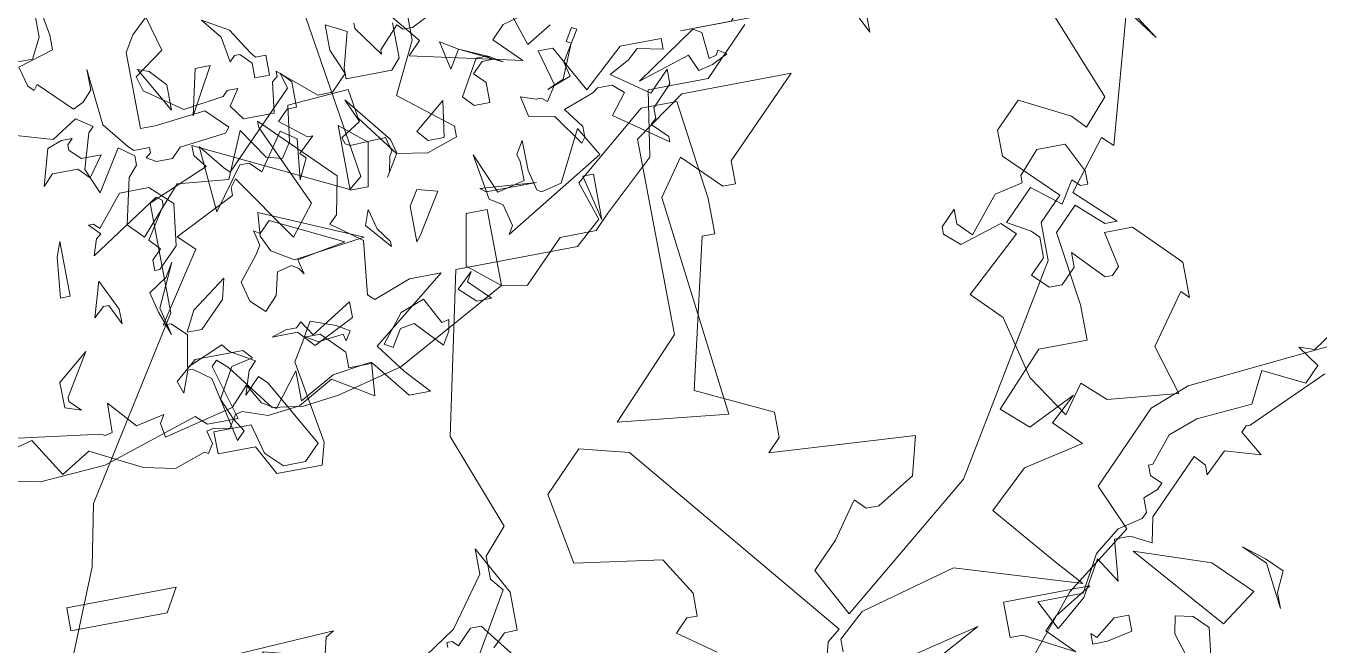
# Model space of a CAD drawing. Header units: millimetres. Extents: x 1418 to 1811, y 1796 to 1956.
# Drawn here: x 1464.966 to 1465.555, y 1888.407 to 1888.689 of the extents above; entities that cross this region are included whole.
import ezdxf

# ---------------------------------------------------------------- set-up
doc = ezdxf.new("R2010")
doc.units = ezdxf.units.MM
doc.layers.add('ARBRE', color=251, linetype='Continuous', lineweight=13)

# ---------------------------------------------------------------- blocks, each defined once
blk = doc.blocks.new('WMF26', base_point=(0, 0.0008))
at = {"color": 85}
for points in [[(8.5814, -0.3581), (8.5814, -0.3219), (8.6177, -0.3219), (8.6539, -0.3581), (8.756, -0.2569), (8.8292, -0.2569), (9.0688, -0.5689)], [(12.7359, -3.9898), (12.9112, -4.5142), (13.0496, -4.688), (13.0199, -5.387), (12.7721, -5.5977), (12.6346, -5.7369), (13.1582, -5.9476), (13.2233, -7.4181), (13.0199, -7.9055), (12.9837, -8.0792), (12.6708, -8.5666), (12.6708, -8.8803), (12.4963, -8.9527), (12.5251, -8.989), (12.5251, -9.0178), (12.111, -8.8144), (12.0739, -8.8441), (12.1472, -9.3381)], [(11.477, -10.5245), (11.165, -10.8381), (10.75, -10.8381), (10.6776, -11.2893), (10.3277, -11.6096), (10.2264, -11.7108), (9.9786, -11.7108), (9.7028, -11.9875), (9.5274, -11.9578), (8.756, -12.3728), (8.3048, -12.4823), (8.0578, -12.5119), (7.8462, -12.4823), (7.6066, -12.162), (7.5342, -12.097), (7.4979, -12.1332), (7.6066, -12.5119), (7.395, -12.5119), (7.3226, -12.4461), (6.6606, -12.6568), (6.2095, -12.6857), (5.4018, -12.5119)], [(1.8434, -2.4543), (2.2221, -2.0031), (2.6807, -1.654), (2.5424, -1.3338), (2.6445, -1.2317), (2.9936, -0.8826), (3.2694, -0.7805), (4.492, -0.6718)]]:
    blk.add_lwpolyline(points, dxfattribs=at)
at = {"color": 63}
for points in [[(7.7449, -0.2857), (7.796, -0.3738), (7.6955, -0.6776), (7.7211, -0.3754), (7.5325, -0.326), (7.4749, -0.4438), (7.4617, -0.4932), (7.3736, -0.5442), (7.4699, -0.3623), (7.5062, -0.2231), (7.4881, -0.1918), (7.3481, -0.1548), (7.0303, -0.3746), (7.0221, -0.1433), (7.8404, -0.1029), (7.7836, -0.1358), (7.7449, -0.2857), (7.7449, -0.2857)], [(4.194, -0.8711), (3.6333, -1.1189), (3.6045, -1.1189), (3.5683, -1.1551), (3.6695, -1.3297), (3.4299, -1.2572), (3.2842, -1.3955), (3.2842, -1.3297), (3.2192, -1.2572), (2.8693, -1.6063), (2.833, -1.7808), (2.6947, -1.7084), (2.586, -1.7084), (2.5572, -1.9924), (2.4469, -1.8171), (2.3094, -2.0575), (2.1349, -2.2032), (2.0986, -2.232), (1.9957, -2.0287), (2.3094, -2.0287), (2.4469, -1.7808), (2.6223, -1.6433), (2.7968, -1.6063), (2.833, -1.5701), (2.833, -1.4688), (2.9343, -1.4317), (2.9722, -1.3955), (2.9055, -1.3297), (2.9055, -1.2572), (2.9343, -1.2572), (3.0808, -1.0827), (3.2842, -1.0094), (3.6695, -0.9806), (3.779, -0.7698), (4.0557, -0.9081), (4.1577, -0.806), (4.0557, -0.6611), (4.1577, -0.6973), (4.3685, -0.5582)], [(3.6695, -2.1307), (3.6045, -2.2682), (3.6045, -2.3786), (3.5683, -2.0575), (3.4299, -1.92), (3.5683, -2.0287), (3.6695, -2.1307), (3.6695, -2.1307)], [(2.586, -2.3415), (2.4107, -2.3786), (2.3094, -2.3786), (2.3094, -2.3053), (2.3456, -2.3415), (2.4839, -2.232), (2.586, -2.232), (2.586, -2.3415), (2.586, -2.3415)], [(3.1064, -2.4148), (3.0817, -2.6074)], [(2.9129, -2.558), (2.8684, -2.4148), (2.8931, -2.2954), (3.0125, -2.3209), (3.1064, -2.4148), (3.1064, -2.4148)], [(11.9982, -7.4543), (11.8953, -7.628), (11.9249, -7.6643), (11.9249, -7.7301), (11.859, -7.8034), (11.962, -8.0792), (11.859, -8.5378), (11.5108, -8.5378), (11.4375, -8.6028), (11.4737, -8.7132), (11.263, -8.8869), (11.1609, -8.8869), (11.1246, -8.6028), (11.1246, -8.5016), (11.1609, -8.5016), (11.263, -8.0792), (11.0522, -7.9779), (11.0522, -7.9055), (11.0884, -7.8684), (10.6735, -7.8396), (10.7031, -7.7301), (10.8118, -7.6643), (10.848, -7.6643), (10.8768, -7.6939), (10.9501, -7.5918), (11.0226, -7.5193), (10.9501, -7.381), (10.564, -7.6939), (10.2157, -8.2546), (10.2157, -8.3632), (10.1498, -8.4291), (10.2882, -8.5666), (10.2882, -8.6407), (10.2157, -8.7132), (10.0766, -8.6407), (10.0403, -8.6028), (9.9745, -8.6769), (10.1498, -9.1281)], [(10.1787, -10.284), (10.0041, -10.387), (9.902, -10.0733)], [(9.2401, -9.9646), (9.2401, -10.2116), (9.0655, -10.5607), (9.4146, -10.8381), (9.4146, -10.9106), (9.203, -10.983), (8.9931, -10.9468), (8.7823, -10.6628), (8.7519, -10.4594), (8.3303, -10.4882), (8.2941, -10.736), (8.2282, -10.8381), (8.1195, -10.8085), (7.9812, -10.5977), (7.8429, -10.9106), (7.4938, -10.8744), (7.2098, -11.1872), (7.1085, -11.0851), (7.181, -10.7723), (7.246, -10.699), (7.246, -10.634), (7.1447, -10.5607), (6.9694, -10.8381), (6.8969, -10.6628), (6.9694, -10.4232), (7.0064, -10.387), (6.8969, -10.3145), (6.7224, -10.4232), (6.482, -10.3507)], [(6.5849, -9.8625), (6.6862, -9.8625), (6.7586, -9.7242), (6.7586, -9.5134)], [(6.7948, -9.5134), (6.8311, -9.7242), (6.8311, -9.8255), (6.5849, -9.8996), (6.6211, -10.037), (6.6573, -10.0733), (6.6862, -10.037), (6.8969, -10.2478), (6.9694, -10.2116), (7.0352, -10.1391), (7.0352, -10.0008), (7.0723, -10.387), (7.2098, -10.5607), (7.246, -10.5977), (7.3555, -10.5977), (7.3555, -10.634), (7.3193, -10.6628), (7.3843, -10.699), (7.4938, -10.699), (7.5597, -10.634), (7.8791, -10.5977), (7.9088, -10.5607), (7.7696, -10.4232), (7.4205, -10.4594), (7.3193, -10.4594), (7.3193, -9.9358), (7.3843, -9.8255), (7.4938, -9.7242), (7.5597, -9.9646), (7.3555, -10.1103), (7.3843, -10.2116), (7.6321, -10.387), (7.9088, -10.3507), (7.945, -10.3145), (8.0175, -10.3145), (7.945, -10.4232), (8.0175, -10.5245), (8.2282, -10.5245), (8.2579, -10.3145), (8.2941, -10.284), (8.2941, -10.2478), (8.5419, -10.4594), (8.6432, -10.4594), (8.7519, -10.3507), (8.6794, -10.1754), (8.6794, -10.0008), (8.8185, -10.0733), (8.7519, -10.3145), (8.7519, -10.387), (9.0655, -10.387), (9.1306, -10.3145), (9.1306, -10.0733)], [(9.902, -8.9527), (9.8008, -8.8144), (9.8658, -8.9165), (9.9745, -8.5378), (10.0041, -8.5666), (10.1128, -8.4291), (10.0041, -8.327), (10.0403, -8.327), (10.1128, -8.3929), (10.1787, -8.327), (10.1498, -8.1154), (10.1498, -8.0142), (10.2882, -8.0142), (10.4257, -7.8684), (10.3532, -7.8034), (10.2157, -7.8684), (10.2882, -7.8034), (10.2157, -7.7301), (10.3894, -7.6939), (10.4989, -7.5918), (10.3532, -7.4181), (10.2882, -7.344), (10.6372, -7.4543), (10.9131, -7.381), (10.9863, -7.3152), (10.9863, -7.2789)], [(10.9131, -7.2065), (10.601, -7.2789), (10.7393, -7.2065)], [(11.0522, -7.2065), (11.0226, -7.3152), (10.9863, -7.344), (11.4737, -7.9417), (11.6121, -7.9779), (11.7216, -7.8684), (11.6853, -7.6643), (11.4375, -7.628), (11.3716, -7.5193), (11.3716, -7.4543), (11.4013, -7.4543), (11.4375, -7.4181), (11.3354, -7.344)]]:
    blk.add_lwpolyline(points, dxfattribs=at)
at = {"color": 106}
for points in [[(12.2633, -7.4066), (12.0525, -7.5449), (11.9513, -7.6832), (11.9513, -7.7556), (11.8772, -7.6173), (11.8772, -7.5086), (11.9134, -7.5086), (11.9513, -7.4724)], [(9.9201, -7.3333), (9.8189, -7.232), (9.9201, -7.1587), (10.1317, -7.4066), (9.9201, -7.3333), (9.9201, -7.3333)], [(10.517, -7.232), (10.517, -7.3333), (10.27, -7.3333), (10.3787, -7.2682), (10.4149, -7.232), (10.3425, -7.1587), (10.4808, -7.232), (10.517, -7.232), (10.517, -7.232)], [(13.1121, -7.805), (12.7985, -7.805), (12.8363, -7.7392), (13.1121, -7.7392), (13.1121, -7.805), (13.1121, -7.805)], [(10.1894, -7.8981), (10.2478, -7.8182), (10.3277, -7.9401), (10.3697, -8.1204), (10.4495, -8.2011), (10.2898, -8.3443), (10.3277, -8.3814), (10.4495, -8.3443), (10.4915, -8.3814), (10.4915, -8.4028), (10.4495, -8.4448), (10.4495, -8.4028), (10.4117, -8.3649), (10.3277, -8.4653), (10.2478, -8.4826), (10.2478, -8.5032), (10.1894, -8.5666), (10.1087, -8.5666), (10.0667, -8.4826), (10.0667, -8.4448), (10.0873, -8.4448), (10.1087, -8.4653), (10.1474, -8.4028), (10.2272, -8.4653), (10.3112, -8.3814), (10.2478, -8.3443), (10.2272, -8.3229), (10.2272, -8.2644), (10.2692, -8.2225), (10.2272, -8.1796), (10.1894, -8.1796), (10.1474, -8.2225), (10.1474, -8.2644), (10.0667, -8.1796), (10.0453, -8.1796), (10.0247, -8.2011), (10.0453, -8.3023), (9.9654, -8.3023), (9.8444, -8.1796), (9.8444, -8.0784), (9.865, -8.0998), (9.9654, -7.9615), (9.9234, -7.8182), (10.1251, -7.8396), (10.1894, -7.8981), (10.1894, -7.8981)], [(11.2885, -8.2439), (11.2885, -8.8037), (11.1428, -8.9058), (10.8299, -8.9058), (11.0415, -8.695), (11.0415, -8.6292), (11.0777, -8.6292), (11.179, -8.7313), (11.2523, -8.6292), (11.179, -7.996), (11.4927, -8.0323), (11.2885, -8.2439), (11.2885, -8.2439)], [(12.5062, -8.1517), (12.6132, -8.1517), (12.6132, -8.215), (12.5062, -8.215), (12.4839, -8.1294), (12.4387, -8.085), (12.3753, -8.085), (12.3308, -8.1294), (12.4387, -8.3221), (12.4609, -8.3443), (12.5062, -8.2999), (12.4839, -8.3665), (12.4609, -8.3896), (12.5284, -8.4291), (12.5457, -8.4513), (12.6527, -8.4069), (12.6354, -8.4966), (12.675, -8.5361), (12.698, -8.5361), (12.5679, -8.7288), (12.6132, -8.7733), (12.4387, -8.8581), (12.4387, -8.8811), (12.4214, -8.9033), (12.2913, -8.7115), (12.2238, -8.7963), (12.3308, -9.0326), (12.3308, -9.0507), (12.139, -8.8581), (12.1612, -8.751), (12.1843, -8.7288), (12.0995, -8.6662), (12.1167, -8.5139), (12.0995, -8.4966), (11.9924, -8.5361), (11.9019, -8.5361), (12.1167, -8.3665), (12.0542, -8.2826), (11.9924, -8.215), (12.0542, -8.215), (12.139, -8.3221), (12.2065, -8.3221), (12.2065, -8.3665), (12.2682, -8.4291), (12.3135, -8.4291), (12.353, -8.3665), (12.3135, -8.1294), (12.3308, -8.0669), (12.4609, -8.0669), (12.5062, -8.1517), (12.5062, -8.1517)], [(10.6554, -9.2549), (10.517, -9.4665), (10.517, -9.5389), (10.4438, -9.4665), (10.4438, -9.2911), (10.5903, -9.1528), (10.5903, -8.9783), (10.8299, -9.4665), (10.6554, -9.2549), (10.6554, -9.2549)], [(10.9682, -9.0804), (10.9024, -9.1528), (10.9682, -9.2549), (11.0044, -9.2187), (11.0415, -9.2187), (11.1139, -9.3932), (11.1139, -9.4665), (10.9024, -9.2187), (10.8299, -9.0804), (11.1139, -9.0804), (10.9682, -9.0804), (10.9682, -9.0804)], [(11.8409, -9.1899), (11.9513, -9.3273), (11.9513, -9.4665), (11.8772, -9.3932), (11.8121, -9.4665), (11.6013, -9.2549), (11.5651, -9.2549), (11.4927, -9.3273), (11.5289, -9.3273), (11.5289, -9.4665), (11.4927, -9.4665), (11.4927, -9.2187), (11.6013, -9.1899), (11.6376, -9.1528), (11.5651, -9.0804), (11.8772, -9.1528), (11.8409, -9.1899), (11.8409, -9.1899)], [(9.469, -10.0263), (9.259, -10.1284), (9.1923, -10.1284), (9.1561, -10.0914), (9.0178, -10.2371), (9.0178, -10.2659), (8.8729, -10.0626), (8.8729, -10.0263)], [(8.1451, -10.0914), (8.1739, -10.1284), (8.2463, -10.1284), (8.2463, -10.2659), (8.1451, -10.2659), (8.1451, -10.1647), (8.0726, -10.0914), (8.0356, -10.0914), (7.9993, -10.1284), (7.9705, -9.9539), (7.861, -9.8148), (8.0356, -9.9177), (8.1451, -10.0914), (8.1451, -10.0914)], [(7.5482, -10.2009), (7.5482, -10.3763), (7.3736, -10.0626), (7.4469, -10.0914), (7.5482, -10.2009), (7.5482, -10.2009)], [(7.6865, -10.4413), (7.7589, -10.1284), (7.861, -10.1284), (7.6865, -10.4413), (7.6865, -10.4413)], [(8.3855, -10.5137), (8.3196, -10.5137), (8.2463, -10.5862), (8.4217, -10.7245), (8.4579, -10.7245), (8.3492, -10.8266), (8.3855, -10.8637), (8.3196, -11.0012), (8.3492, -10.7245), (8.2463, -10.6521), (8.0726, -10.8999), (7.9993, -10.8266), (7.9343, -10.8266), (7.7227, -11.1107), (7.6865, -10.6521), (7.8248, -10.8266), (7.861, -10.8637), (8.3492, -10.3763), (8.3196, -10.2659), (8.3855, -10.3392), (8.3855, -10.5137), (8.3855, -10.5137)], [(9.5373, -10.331), (9.7324, -10.4174), (9.8189, -10.4709), (9.5373, -10.331), (9.4607, -10.4545), (9.4204, -10.2577), (9.5373, -10.331), (9.5373, -10.331)], [(10.2964, -10.4322), (10.2651, -10.4133), (10.3186, -10.3269), (10.3499, -10.3458), (10.2239, -10.5492), (10.247, -10.6496), (10.0815, -10.7097), (10.1976, -10.6611), (10.2964, -10.4322), (10.2964, -10.4322)], [(9.7464, -10.4413), (9.6797, -10.4413), (9.6073, -10.5137), (9.6797, -10.5862), (9.6797, -10.7245), (9.5711, -10.7245), (9.5052, -10.6521), (9.6435, -10.4125), (9.7168, -10.4125), (9.7464, -10.4413), (9.7464, -10.4413)], [(6.8129, -10.4775), (6.8129, -10.5137), (6.8862, -10.5862), (7.0245, -10.5862), (6.9224, -10.7245), (6.85, -10.6521), (6.6754, -10.6521), (6.603, -10.7245), (6.6754, -10.4775), (6.7767, -10.4413), (6.85, -10.4413), (6.8129, -10.4775), (6.8129, -10.4775)], [(10.3425, -10.7616), (10.6191, -10.5137), (10.9024, -10.5137), (10.9024, -10.5862), (10.7278, -10.55), (10.6554, -10.6158), (10.517, -10.6883), (10.7649, -10.8637), (10.9024, -10.7245), (10.9024, -10.8266), (10.7649, -10.9649), (10.7649, -11.0374), (10.7278, -11.0736), (10.8299, -11.1765), (10.8299, -11.2127), (10.4808, -10.9649), (10.5903, -10.8266), (10.517, -10.7616), (10.4149, -10.7616), (10.3787, -10.7904), (10.168, -10.8637), (10.27, -11.0012), (10.27, -11.0736), (10.2404, -11.1107), (10.0947, -10.8999), (9.9201, -10.8637), (9.8913, -10.7245), (9.9926, -10.7616), (10.0296, -10.7616), (10.0659, -10.7904), (10.1317, -10.6883), (10.0659, -10.4413), (10.168, -10.4413), (10.3425, -10.7616), (10.3425, -10.7616)], [(11.1798, -10.5245), (11.1963, -10.7056), (11.2465, -10.6941), (11.2654, -10.6628), (11.3206, -10.6973), (11.2119, -10.75), (11.1123, -10.7739), (11.0637, -10.6578), (10.7039, -10.7698), (11.1246, -10.4907), (11.1798, -10.5245), (11.1798, -10.5245)], [(8.9231, -11.0629), (8.9453, -10.9567), (8.9643, -10.9262), (8.9404, -10.8258), (8.6942, -10.8365), (8.6638, -10.8176), (8.6481, -10.7739), (8.7873, -10.6875), (8.7156, -10.5245), (8.9717, -10.8455), (8.9956, -10.9452), (8.9033, -11.0934), (8.9231, -11.0629), (8.9231, -11.0629)], [(9.2211, -10.8999), (9.1561, -10.8266), (9.3677, -10.6521), (9.3315, -10.8999), (9.2211, -10.8999), (9.2211, -10.8999)], [(8.7626, -11.1329), (8.6391, -11.1329), (8.6391, -10.6875), (8.8194, -10.8365), (8.7626, -11.1329), (8.7626, -11.1329)], [(6.067, -12.3604), (6.6746, -12.4452), (6.6993, -12.4601), (6.7487, -12.4485), (6.7545, -12.246), (6.92, -12.4345), (7.1167, -12.3926), (7.0822, -12.4494), (7.0995, -12.5457), (7.5803, -12.4321), (7.7029, -12.302), (7.782, -12.437), (7.875, -12.4946), (8.0496, -12.2682), (8.0504, -12.4749), (8.2941, -12.3423), (8.5189, -12.3102), (8.5658, -12.3045), (8.5452, -12.5325), (8.2784, -12.367), (8.0314, -12.5053), (7.81, -12.5309), (7.642, -12.4708), (7.5926, -12.4823), (7.5391, -12.5687), (7.4329, -12.5457), (7.3827, -12.558), (7.4033, -12.6478), (7.3654, -12.7095), (7.3407, -12.6947), (7.1258, -12.7663), (6.9134, -12.7211), (6.5709, -12.5432), (6.3667, -12.6651), (6.2045, -12.4016), (6.0637, -12.4362)], [(7.4469, -11.0012), (7.4098, -11.2852), (7.2715, -11.4235), (7.2353, -11.4235), (7.2353, -11.3511), (7.3003, -11.2852), (7.2353, -11.2127), (7.3736, -11.0012), (7.3736, -10.9649), (7.3374, -10.9361), (6.85, -11.249), (6.8862, -11.1395), (6.9224, -11.1107), (6.85, -11.0374), (6.8862, -11.0374), (6.9224, -11.0736), (7.097, -10.8637), (7.3003, -10.8637), (7.4469, -11.0012), (7.4469, -11.0012)], [(9.641, -11.4219), (9.5546, -11.3683), (9.5019, -11.053), (9.6204, -11.3321), (9.8106, -11.2868), (9.8065, -11.1559), (9.7942, -11.1049), (9.8477, -11.0184), (9.8493, -11.2251), (9.8823, -11.3651), (9.9127, -11.384), (10.0527, -11.3511), (10.2314, -11.0077), (10.3474, -11.2078), (9.6427, -11.6285), (9.6764, -11.5725), (9.641, -11.4219), (9.641, -11.4219)], [(6.5734, -11.4886), (6.603, -11.2127), (6.6392, -11.1107), (6.6392, -11.4886), (6.5734, -11.4886), (6.5734, -11.4886)], [(7.9952, -11.1658), (7.9804, -11.3272), (8.0331, -11.4367), (8.1813, -11.5281), (8.6736, -11.4647), (7.9952, -11.1658), (7.9952, -11.1658)], [(9.0474, -11.5248), (9.0178, -11.561), (9.0178, -11.3148), (9.0836, -11.2127), (9.2211, -11.249), (9.0474, -11.5248), (9.0474, -11.5248)], [(8.5378, -11.4713), (8.2035, -11.5314), (8.2274, -11.6326), (8.1986, -11.5906), (8.1541, -11.5618), (8.0529, -11.5865), (8.0133, -11.7413), (7.9244, -11.8343), (7.8306, -11.7454), (7.7976, -11.6088), (7.9285, -11.4474), (7.9672, -11.3848), (7.9434, -11.2835), (7.9837, -11.3082), (8.0611, -11.2333), (8.5378, -11.4713), (8.5378, -11.4713)], [(8.8441, -11.5248), (8.8441, -11.561), (8.6975, -11.3873), (8.7337, -11.2852), (8.77, -11.4235), (8.8441, -11.5248), (8.8441, -11.5248)], [(9.5422, -11.3148), (9.5052, -11.2852), (9.8913, -11.3148), (9.5422, -11.3148), (9.5422, -11.3148)], [(10.2799, -11.6458), (10.2075, -11.3321), (10.2799, -11.3321), (10.2799, -11.6458), (10.2799, -11.6458)], [(7.1752, -11.5651), (7.3028, -11.482), (7.3604, -11.3889), (7.223, -11.6812), (7.2682, -11.8706), (7.2081, -11.7059), (7.1752, -11.5651), (7.1752, -11.5651)], [(6.9513, -11.7364), (6.8862, -11.5989), (6.85, -11.5989), (6.7767, -11.6639), (6.85, -11.4235), (6.9513, -11.6351), (6.9513, -11.7364), (6.9513, -11.7364)], [(9.3817, -11.4342), (9.5274, -11.4342), (9.5274, -11.9578), (9.3166, -11.7841), (9.3817, -11.4342), (9.3817, -11.4342)], [(7.4757, -11.8747), (7.3736, -11.8747), (7.4469, -11.7364), (7.6865, -11.561), (7.6503, -11.7001), (7.4757, -11.8747), (7.4757, -11.8747)], [(9.4451, -12.0303), (9.343, -12.0303), (9.2343, -11.9274), (9.343, -11.8261), (9.3068, -11.8912), (9.4451, -12.0303), (9.4451, -12.0303)], [(6.5001, -12.1875), (6.5734, -12.26), (6.4639, -12.2238), (6.4639, -12.0492), (6.6754, -11.8747), (6.5001, -12.1587), (6.5001, -12.1875), (6.5001, -12.1875)], [(8.2101, -12.1225), (8.1088, -12.013), (7.9343, -12.013), (8.0356, -11.9834), (8.1088, -11.9834), (8.1451, -11.9471), (8.2101, -12.0492), (8.4942, -11.8747), (8.4942, -11.9834), (8.2101, -12.1225), (8.2101, -12.1225)], [(8.2076, -11.9554), (8.3764, -12.0171), (8.4629, -12.0706), (8.4242, -12.1324), (8.4126, -12.0822), (8.2373, -12.1027), (8.1508, -12.0492), (8.2076, -11.9554), (8.2076, -11.9554)], [(8.8243, -12.0114), (8.9898, -11.9513), (9.0845, -12.1299), (9.1339, -12.1184), (9.1207, -12.195), (9.0672, -12.2814), (8.8976, -12.1003), (8.8013, -12.1176), (8.728, -12.2345), (8.6728, -12.2007), (8.8243, -12.0114), (8.8243, -12.0114)], [(7.7779, -12.1274), (7.6297, -12.1579), (7.5119, -12.3621), (7.5737, -12.5111), (7.6297, -12.6033), (7.5737, -12.6593), (7.4815, -12.2139), (7.3629, -12.1274), (7.3325, -12.1274), (7.2765, -12.2756), (7.246, -12.1892), (7.3942, -12.0657), (7.7219, -12.0657), (7.7779, -12.1274), (7.7779, -12.1274)]]:
    blk.add_lwpolyline(points, dxfattribs=at)
blk = doc.blocks.new('T2_02')
at = {"xscale": 0.3499999999999943, "yscale": 0.3499999999999943, "zscale": 0.3499999999999943}
blk.add_blockref('WMF26', (-2.2399, 1.997), dxfattribs=at)

msp = doc.modelspace()

# ---------------------------------------------------------------- block references
at = {"layer": 'ARBRE'}
for p, xscale, yscale, zscale, rotation in [((1466.11477, 1888.29114), 0.4621142716754233, 0.4621142716754233, 0.4621142716754233, 190.6551472559353), ((1464.89898, 1888.94462), 0.1918409178794672, 0.1918409178794672, 0.1918409178794672, 10.65514725593884), ((1465.76344, 1888.23909), 0.1918409178794672, 0.1918409178794672, 0.1918409178794672, 10.65514725593884), ((1465.08104, 1888.02624), 0.1918409178794672, 0.1918409178794672, 0.1918409178794672, 10.65514725593884)]:
    msp.add_blockref('T2_02', p, dxfattribs=dict(at, xscale=xscale, yscale=yscale, zscale=zscale, rotation=rotation))

doc.saveas('drawing.dxf')
